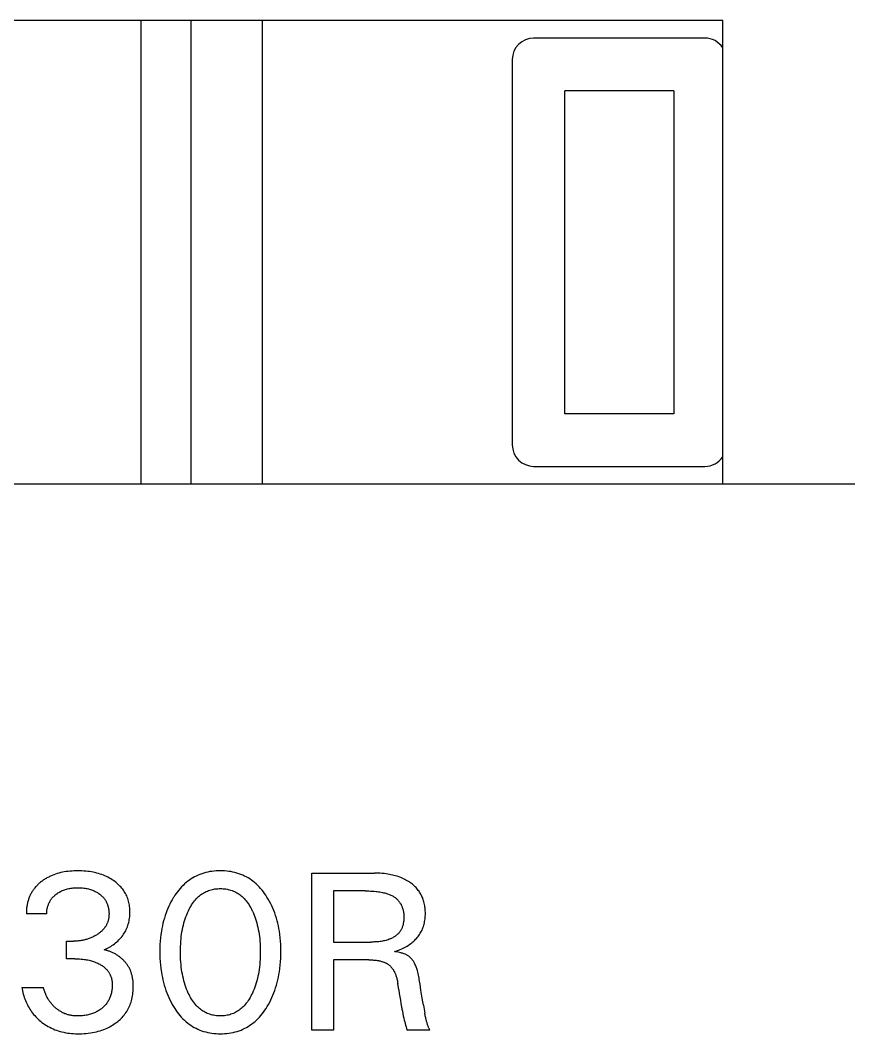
# Model space of a CAD drawing. Extents: x 0 to 420, y 0 to 297.
# Drawn here: x 170.95 to 182.57, y 219.8 to 234 of the extents above; entities that cross this region are included whole.
import ezdxf

# ---------------------------------------------------------------- set-up
doc = ezdxf.new("R2010")
doc.units = 0
doc.header["$LTSCALE"] = 23.1
doc.layers.add('10000_FRONT', color=7, linetype='CONTINUOUS')

msp = doc.modelspace()

# ---------------------------------------------------------------- linework, layer by layer
at = {"layer": '10000_FRONT', "color": 7, "linetype": 'CONTINUOUS'}
for p, q in [((166.55, 234), (180.8, 234)), ((172.65, 227.5), (172.65, 234)), ((173.35, 227.5), (173.35, 234)), ((174.35, 227.5), (174.35, 234)), ((180.8, 227.5), (180.8, 234)), ((180.55, 233.75), (178.15, 233.75)), ((177.85, 233.45), (177.85, 228.05)), ((178.587, 228.487), (178.587, 233.013)), ((180.113, 233.013), (178.587, 233.013)), ((180.113, 233.013), (180.113, 228.487)), ((180.113, 228.487), (178.587, 228.487)), ((178.15, 227.75), (180.55, 227.75)), ((193.3, 227.5), (159.8, 227.5)), ((171.27, 221.947), (171.259, 221.939)), ((171.281, 221.955), (171.27, 221.947)), ((171.293, 221.963), (171.281, 221.955)), ((171.304, 221.97), (171.293, 221.963)), ((171.316, 221.977), (171.304, 221.97)), ((171.328, 221.984), (171.316, 221.977)), ((171.34, 221.99), (171.328, 221.984)), ((171.352, 221.996), (171.34, 221.99)), ((171.364, 222.002), (171.352, 221.996)), ((171.376, 222.008), (171.364, 222.002)), ((171.389, 222.014), (171.376, 222.008)), ((171.401, 222.019), (171.389, 222.014)), ((171.424, 222.028), (171.401, 222.019)), ((171.448, 222.036), (171.424, 222.028)), ((171.472, 222.044), (171.448, 222.036)), ((171.496, 222.051), (171.472, 222.044)), ((171.52, 222.057), (171.496, 222.051)), ((171.545, 222.062), (171.52, 222.057)), ((171.569, 222.067), (171.545, 222.062)), ((171.597, 222.071), (171.569, 222.067)), ((171.625, 222.075), (171.597, 222.071)), ((171.652, 222.078), (171.625, 222.075)), ((171.68, 222.08), (171.652, 222.078)), ((171.708, 222.082), (171.68, 222.08)), ((171.736, 222.082), (171.708, 222.082)), ((171.764, 222.083), (171.736, 222.082)), ((171.791, 222.082), (171.764, 222.083)), ((171.818, 222.082), (171.791, 222.082)), ((171.845, 222.08), (171.818, 222.082)), ((171.872, 222.078), (171.845, 222.08)), ((171.899, 222.075), (171.872, 222.078)), ((171.926, 222.072), (171.899, 222.075)), ((171.952, 222.067), (171.926, 222.072)), ((171.977, 222.063), (171.952, 222.067)), ((172.001, 222.058), (171.977, 222.063)), ((172.025, 222.052), (172.001, 222.058)), ((172.048, 222.046), (172.025, 222.052)), ((172.072, 222.038), (172.048, 222.046)), ((172.095, 222.03), (172.072, 222.038)), ((172.118, 222.022), (172.095, 222.03)), ((172.14, 222.013), (172.118, 222.022)), ((172.161, 222.003), (172.14, 222.013)), ((172.182, 221.993), (172.161, 222.003)), ((172.202, 221.982), (172.182, 221.993)), ((172.222, 221.971), (172.202, 221.982)), ((172.242, 221.958), (172.222, 221.971)), ((172.262, 221.946), (172.242, 221.958)), ((172.277, 221.934), (172.262, 221.946)), ((173.325, 221.953), (173.302, 221.937)), ((173.348, 221.969), (173.325, 221.953)), ((173.371, 221.983), (173.348, 221.969)), ((173.396, 221.997), (173.371, 221.983)), ((173.421, 222.01), (173.396, 221.997)), ((173.446, 222.022), (173.421, 222.01)), ((173.472, 222.032), (173.446, 222.022)), ((173.498, 222.042), (173.472, 222.032)), ((173.526, 222.051), (173.498, 222.042)), ((173.554, 222.059), (173.526, 222.051)), ((173.583, 222.065), (173.554, 222.059)), ((173.612, 222.071), (173.583, 222.065)), ((173.641, 222.075), (173.612, 222.071)), ((173.67, 222.079), (173.641, 222.075)), ((173.699, 222.081), (173.67, 222.079)), ((173.729, 222.082), (173.699, 222.081)), ((173.758, 222.083), (173.729, 222.082)), ((173.788, 222.082), (173.758, 222.083)), ((173.817, 222.081), (173.788, 222.082)), ((173.847, 222.079), (173.817, 222.081)), ((173.876, 222.075), (173.847, 222.079)), ((173.905, 222.071), (173.876, 222.075)), ((173.934, 222.065), (173.905, 222.071)), ((173.963, 222.059), (173.934, 222.065)), ((173.991, 222.051), (173.963, 222.059)), ((174.019, 222.042), (173.991, 222.051)), ((174.046, 222.032), (174.019, 222.042)), ((174.071, 222.022), (174.046, 222.032)), ((174.097, 222.01), (174.071, 222.022)), ((174.122, 221.997), (174.097, 222.01)), ((174.146, 221.983), (174.122, 221.997)), ((174.17, 221.969), (174.146, 221.983)), ((174.193, 221.953), (174.17, 221.969)), ((174.215, 221.937), (174.193, 221.953)), ((175.042, 219.85), (175.042, 222.05)), ((175.042, 222.05), (175.918, 222.05)), ((175.945, 222.05), (175.918, 222.05)), ((175.972, 222.049), (175.945, 222.05)), ((175.999, 222.048), (175.972, 222.049)), ((176.027, 222.046), (175.999, 222.048)), ((176.054, 222.043), (176.027, 222.046)), ((176.081, 222.04), (176.054, 222.043)), ((176.108, 222.036), (176.081, 222.04)), ((176.129, 222.032), (176.108, 222.036)), ((176.149, 222.028), (176.129, 222.032)), ((176.17, 222.024), (176.149, 222.028)), ((176.191, 222.019), (176.17, 222.024)), ((176.211, 222.013), (176.191, 222.019)), ((176.232, 222.007), (176.211, 222.013)), ((176.252, 222.001), (176.232, 222.007)), ((176.272, 221.994), (176.252, 222.001)), ((176.29, 221.987), (176.272, 221.994)), ((176.308, 221.979), (176.29, 221.987)), ((176.326, 221.971), (176.308, 221.979)), ((176.343, 221.963), (176.326, 221.971)), ((176.36, 221.954), (176.343, 221.963)), ((176.377, 221.944), (176.36, 221.954)), ((176.394, 221.934), (176.377, 221.944)), ((171.13, 221.807), (171.123, 221.796)), ((171.137, 221.817), (171.13, 221.807)), ((171.144, 221.827), (171.137, 221.817)), ((171.152, 221.836), (171.144, 221.827)), ((171.159, 221.846), (171.152, 221.836)), ((171.167, 221.856), (171.159, 221.846)), ((171.176, 221.865), (171.167, 221.856)), ((171.184, 221.874), (171.176, 221.865)), ((171.193, 221.883), (171.184, 221.874)), ((171.202, 221.891), (171.193, 221.883)), ((171.211, 221.9), (171.202, 221.891)), ((171.22, 221.908), (171.211, 221.9)), ((171.23, 221.916), (171.22, 221.908)), ((171.239, 221.924), (171.23, 221.916)), ((171.249, 221.932), (171.239, 221.924)), ((171.259, 221.939), (171.249, 221.932)), ((171.532, 221.8), (171.546, 221.806)), ((171.546, 221.806), (171.559, 221.811)), ((171.559, 221.811), (171.574, 221.816)), ((171.574, 221.816), (171.588, 221.821)), ((171.588, 221.821), (171.602, 221.825)), ((171.602, 221.825), (171.617, 221.829)), ((171.617, 221.829), (171.632, 221.833)), ((171.632, 221.833), (171.646, 221.836)), ((171.646, 221.836), (171.663, 221.838)), ((171.663, 221.838), (171.679, 221.841)), ((171.679, 221.841), (171.695, 221.843)), ((171.695, 221.843), (171.712, 221.844)), ((171.712, 221.844), (171.728, 221.845)), ((171.728, 221.845), (171.745, 221.846)), ((171.745, 221.846), (171.761, 221.846)), ((171.761, 221.846), (171.778, 221.846)), ((171.778, 221.846), (171.795, 221.845)), ((171.795, 221.845), (171.811, 221.844)), ((171.811, 221.844), (171.828, 221.843)), ((171.828, 221.843), (171.845, 221.841)), ((171.845, 221.841), (171.862, 221.838)), ((171.862, 221.838), (171.878, 221.836)), ((171.878, 221.836), (171.893, 221.833)), ((171.893, 221.833), (171.908, 221.829)), ((171.908, 221.829), (171.923, 221.826)), ((171.923, 221.826), (171.937, 221.821)), ((171.937, 221.821), (171.952, 221.816)), ((171.952, 221.816), (171.966, 221.811)), ((171.966, 221.811), (171.98, 221.806)), ((171.98, 221.806), (171.991, 221.8)), ((172.293, 221.922), (172.277, 221.934)), ((172.308, 221.91), (172.293, 221.922)), ((172.323, 221.897), (172.308, 221.91)), ((172.337, 221.884), (172.323, 221.897)), ((172.351, 221.87), (172.337, 221.884)), ((172.364, 221.856), (172.351, 221.87)), ((172.377, 221.841), (172.364, 221.856)), ((172.389, 221.826), (172.377, 221.841)), ((172.4, 221.811), (172.389, 221.826)), ((172.41, 221.795), (172.4, 221.811)), ((173.175, 221.812), (173.156, 221.789)), ((173.194, 221.835), (173.175, 221.812)), ((173.215, 221.858), (173.194, 221.835)), ((173.236, 221.879), (173.215, 221.858)), ((173.257, 221.9), (173.236, 221.879)), ((173.28, 221.919), (173.257, 221.9)), ((173.302, 221.937), (173.28, 221.919)), ((173.576, 221.799), (173.593, 221.806)), ((173.593, 221.806), (173.611, 221.812)), ((173.611, 221.812), (173.628, 221.817)), ((173.628, 221.817), (173.647, 221.821)), ((173.647, 221.821), (173.665, 221.825)), ((173.665, 221.825), (173.683, 221.828)), ((173.683, 221.828), (173.702, 221.83)), ((173.702, 221.83), (173.721, 221.832)), ((173.721, 221.832), (173.74, 221.833)), ((173.74, 221.833), (173.758, 221.833)), ((173.758, 221.833), (173.777, 221.833)), ((173.777, 221.833), (173.796, 221.832)), ((173.796, 221.832), (173.815, 221.83)), ((173.815, 221.83), (173.833, 221.828)), ((173.833, 221.828), (173.852, 221.825)), ((173.852, 221.825), (173.87, 221.821)), ((173.87, 221.821), (173.888, 221.817)), ((173.888, 221.817), (173.906, 221.812)), ((173.906, 221.812), (173.924, 221.806)), ((173.924, 221.806), (173.941, 221.799)), ((174.237, 221.919), (174.215, 221.937)), ((174.26, 221.9), (174.237, 221.919)), ((174.282, 221.879), (174.26, 221.9)), ((174.303, 221.858), (174.282, 221.879)), ((174.323, 221.835), (174.303, 221.858)), ((174.342, 221.812), (174.323, 221.835)), ((174.361, 221.789), (174.342, 221.812)), ((176.41, 221.924), (176.394, 221.934)), ((176.424, 221.914), (176.41, 221.924)), ((176.438, 221.904), (176.424, 221.914)), ((176.451, 221.894), (176.438, 221.904)), ((176.464, 221.883), (176.451, 221.894)), ((176.477, 221.872), (176.464, 221.883)), ((176.489, 221.86), (176.477, 221.872)), ((176.501, 221.848), (176.489, 221.86)), ((176.512, 221.835), (176.501, 221.848)), ((176.523, 221.822), (176.512, 221.835)), ((176.533, 221.809), (176.523, 221.822)), ((176.543, 221.796), (176.533, 221.809)), ((171.064, 221.663), (171.06, 221.651)), ((171.067, 221.675), (171.064, 221.663)), ((171.071, 221.686), (171.067, 221.675)), ((171.075, 221.698), (171.071, 221.686)), ((171.079, 221.709), (171.075, 221.698)), ((171.084, 221.721), (171.079, 221.709)), ((171.089, 221.732), (171.084, 221.721)), ((171.094, 221.743), (171.089, 221.732)), ((171.099, 221.754), (171.094, 221.743)), ((171.105, 221.765), (171.099, 221.754)), ((171.111, 221.775), (171.105, 221.765)), ((171.117, 221.786), (171.111, 221.775)), ((171.123, 221.796), (171.117, 221.786)), ((171.366, 221.651), (171.372, 221.661)), ((171.372, 221.661), (171.378, 221.671)), ((171.378, 221.671), (171.384, 221.68)), ((171.384, 221.68), (171.391, 221.69)), ((171.391, 221.69), (171.398, 221.699)), ((171.398, 221.699), (171.406, 221.708)), ((171.406, 221.708), (171.414, 221.716)), ((171.414, 221.716), (171.423, 221.725)), ((171.423, 221.725), (171.431, 221.733)), ((171.431, 221.733), (171.44, 221.741)), ((171.44, 221.741), (171.449, 221.748)), ((171.449, 221.748), (171.459, 221.755)), ((171.459, 221.755), (171.47, 221.764)), ((171.47, 221.764), (171.482, 221.772)), ((171.482, 221.772), (171.494, 221.779)), ((171.494, 221.779), (171.507, 221.787)), ((171.507, 221.787), (171.519, 221.793)), ((171.519, 221.793), (171.532, 221.8)), ((171.991, 221.8), (172.003, 221.795)), ((172.003, 221.795), (172.014, 221.789)), ((172.014, 221.789), (172.025, 221.783)), ((172.025, 221.783), (172.036, 221.777)), ((172.036, 221.777), (172.046, 221.77)), ((172.046, 221.77), (172.056, 221.763)), ((172.056, 221.763), (172.067, 221.755)), ((172.067, 221.755), (172.076, 221.748)), ((172.076, 221.748), (172.085, 221.741)), ((172.085, 221.741), (172.093, 221.733)), ((172.093, 221.733), (172.102, 221.725)), ((172.102, 221.725), (172.11, 221.717)), ((172.11, 221.717), (172.118, 221.708)), ((172.118, 221.708), (172.125, 221.699)), ((172.125, 221.699), (172.133, 221.69)), ((172.133, 221.69), (172.139, 221.68)), ((172.139, 221.68), (172.146, 221.671)), ((172.146, 221.671), (172.152, 221.661)), ((172.152, 221.661), (172.157, 221.651)), ((172.42, 221.779), (172.41, 221.795)), ((172.429, 221.763), (172.42, 221.779)), ((172.438, 221.747), (172.429, 221.763)), ((172.445, 221.73), (172.438, 221.747)), ((172.453, 221.713), (172.445, 221.73)), ((172.459, 221.696), (172.453, 221.713)), ((172.465, 221.678), (172.459, 221.696)), ((172.471, 221.659), (172.465, 221.678)), ((173.082, 221.677), (173.066, 221.647)), ((173.099, 221.706), (173.082, 221.677)), ((173.105, 221.715), (173.099, 221.706)), ((173.121, 221.74), (173.105, 221.715)), ((173.138, 221.765), (173.121, 221.74)), ((173.156, 221.789), (173.138, 221.765)), ((173.382, 221.642), (173.396, 221.661)), ((173.396, 221.661), (173.411, 221.678)), ((173.411, 221.678), (173.426, 221.695)), ((173.426, 221.695), (173.439, 221.708)), ((173.439, 221.708), (173.453, 221.721)), ((173.453, 221.721), (173.467, 221.733)), ((173.467, 221.733), (173.481, 221.744)), ((173.481, 221.744), (173.496, 221.755)), ((173.496, 221.755), (173.511, 221.765)), ((173.511, 221.765), (173.527, 221.774)), ((173.527, 221.774), (173.543, 221.783)), ((173.543, 221.783), (173.559, 221.791)), ((173.559, 221.791), (173.576, 221.799)), ((173.941, 221.799), (173.958, 221.791)), ((173.958, 221.791), (173.974, 221.783)), ((173.974, 221.783), (173.99, 221.774)), ((173.99, 221.774), (174.006, 221.765)), ((174.006, 221.765), (174.021, 221.755)), ((174.021, 221.755), (174.036, 221.744)), ((174.036, 221.744), (174.05, 221.733)), ((174.05, 221.733), (174.064, 221.721)), ((174.064, 221.721), (174.077, 221.708)), ((174.077, 221.708), (174.09, 221.695)), ((174.09, 221.695), (174.106, 221.678)), ((174.106, 221.678), (174.121, 221.661)), ((174.121, 221.661), (174.135, 221.642)), ((174.378, 221.765), (174.361, 221.789)), ((174.395, 221.74), (174.378, 221.765)), ((174.412, 221.715), (174.395, 221.74)), ((174.43, 221.684), (174.412, 221.715)), ((174.447, 221.653), (174.43, 221.684)), ((175.342, 221.801), (175.342, 221.085)), ((175.787, 221.801), (175.342, 221.801)), ((175.787, 221.801), (175.812, 221.8)), ((175.812, 221.8), (175.838, 221.8)), ((175.838, 221.8), (175.863, 221.799)), ((175.863, 221.799), (175.889, 221.798)), ((175.889, 221.798), (175.915, 221.796)), ((175.915, 221.796), (175.94, 221.793)), ((175.94, 221.793), (175.958, 221.791)), ((175.958, 221.791), (175.976, 221.789)), ((175.976, 221.789), (175.994, 221.787)), ((175.994, 221.787), (176.012, 221.784)), ((176.012, 221.784), (176.029, 221.78)), ((176.029, 221.78), (176.047, 221.776)), ((176.047, 221.776), (176.065, 221.772)), ((176.065, 221.772), (176.077, 221.769)), ((176.077, 221.769), (176.089, 221.765)), ((176.089, 221.765), (176.102, 221.761)), ((176.102, 221.761), (176.114, 221.757)), ((176.114, 221.757), (176.126, 221.753)), ((176.126, 221.753), (176.138, 221.748)), ((176.138, 221.748), (176.149, 221.742)), ((176.149, 221.742), (176.161, 221.737)), ((176.161, 221.737), (176.171, 221.731)), ((176.171, 221.731), (176.18, 221.726)), ((176.18, 221.726), (176.189, 221.72)), ((176.189, 221.72), (176.199, 221.714)), ((176.199, 221.714), (176.208, 221.707)), ((176.208, 221.707), (176.216, 221.701)), ((176.216, 221.701), (176.225, 221.694)), ((176.225, 221.694), (176.233, 221.686)), ((176.233, 221.686), (176.241, 221.679)), ((176.241, 221.679), (176.248, 221.671)), ((176.248, 221.671), (176.255, 221.662)), ((176.255, 221.662), (176.262, 221.654)), ((176.552, 221.782), (176.543, 221.796)), ((176.561, 221.768), (176.552, 221.782)), ((176.569, 221.754), (176.561, 221.768)), ((176.577, 221.739), (176.569, 221.754)), ((176.584, 221.725), (176.577, 221.739)), ((176.59, 221.71), (176.584, 221.725)), ((176.597, 221.694), (176.59, 221.71)), ((176.602, 221.679), (176.597, 221.694)), ((176.607, 221.663), (176.602, 221.679)), ((176.612, 221.646), (176.607, 221.663)), ((171.04, 221.527), (171.039, 221.515)), ((171.041, 221.54), (171.04, 221.527)), ((171.042, 221.552), (171.041, 221.54)), ((171.043, 221.565), (171.042, 221.552)), ((171.045, 221.577), (171.043, 221.565)), ((171.047, 221.589), (171.045, 221.577)), ((171.049, 221.602), (171.047, 221.589)), ((171.051, 221.614), (171.049, 221.602)), ((171.054, 221.626), (171.051, 221.614)), ((171.057, 221.639), (171.054, 221.626)), ((171.06, 221.651), (171.057, 221.639)), ((171.326, 221.515), (171.327, 221.527)), ((171.327, 221.527), (171.328, 221.539)), ((171.328, 221.539), (171.331, 221.551)), ((171.331, 221.551), (171.333, 221.564)), ((171.333, 221.564), (171.336, 221.576)), ((171.336, 221.576), (171.339, 221.588)), ((171.339, 221.588), (171.343, 221.599)), ((171.343, 221.599), (171.347, 221.609)), ((171.347, 221.609), (171.351, 221.62)), ((171.351, 221.62), (171.356, 221.631)), ((171.356, 221.631), (171.361, 221.641)), ((171.361, 221.641), (171.366, 221.651)), ((172.157, 221.651), (172.163, 221.641)), ((172.163, 221.641), (172.167, 221.63)), ((172.167, 221.63), (172.172, 221.62)), ((172.172, 221.62), (172.176, 221.609)), ((172.176, 221.609), (172.18, 221.598)), ((172.18, 221.598), (172.183, 221.587)), ((172.183, 221.587), (172.186, 221.575)), ((172.186, 221.575), (172.189, 221.562)), ((172.189, 221.562), (172.192, 221.55)), ((172.192, 221.55), (172.194, 221.538)), ((172.194, 221.538), (172.195, 221.525)), ((172.195, 221.525), (172.196, 221.513)), ((172.476, 221.64), (172.471, 221.659)), ((172.48, 221.621), (172.476, 221.64)), ((172.483, 221.601), (172.48, 221.621)), ((172.486, 221.582), (172.483, 221.601)), ((172.488, 221.562), (172.486, 221.582)), ((172.49, 221.542), (172.488, 221.562)), ((172.49, 221.523), (172.49, 221.542)), ((172.491, 221.503), (172.49, 221.523)), ((173.009, 221.523), (172.997, 221.492)), ((173.022, 221.555), (173.009, 221.523)), ((173.035, 221.586), (173.022, 221.555)), ((173.05, 221.617), (173.035, 221.586)), ((173.066, 221.647), (173.05, 221.617)), ((173.298, 221.496), (173.311, 221.523)), ((173.311, 221.523), (173.321, 221.544)), ((173.321, 221.544), (173.332, 221.564)), ((173.332, 221.564), (173.343, 221.584)), ((173.343, 221.584), (173.355, 221.604)), ((173.355, 221.604), (173.368, 221.624)), ((173.368, 221.624), (173.382, 221.642)), ((174.135, 221.642), (174.148, 221.624)), ((174.148, 221.624), (174.161, 221.604)), ((174.161, 221.604), (174.173, 221.584)), ((174.173, 221.584), (174.185, 221.564)), ((174.185, 221.564), (174.196, 221.544)), ((174.196, 221.544), (174.206, 221.523)), ((174.206, 221.523), (174.209, 221.516)), ((174.464, 221.622), (174.447, 221.653)), ((174.479, 221.59), (174.464, 221.622)), ((174.494, 221.558), (174.479, 221.59)), ((174.507, 221.525), (174.494, 221.558)), ((174.52, 221.492), (174.507, 221.525)), ((176.262, 221.654), (176.269, 221.645)), ((176.269, 221.645), (176.275, 221.636)), ((176.275, 221.636), (176.281, 221.627)), ((176.281, 221.627), (176.286, 221.618)), ((176.286, 221.618), (176.291, 221.608)), ((176.291, 221.608), (176.296, 221.599)), ((176.296, 221.599), (176.301, 221.589)), ((176.301, 221.589), (176.305, 221.579)), ((176.305, 221.579), (176.309, 221.569)), ((176.309, 221.569), (176.312, 221.559)), ((176.312, 221.559), (176.316, 221.547)), ((176.316, 221.547), (176.319, 221.535)), ((176.319, 221.535), (176.322, 221.523)), ((176.322, 221.523), (176.324, 221.511)), ((176.617, 221.628), (176.612, 221.646)), ((176.62, 221.611), (176.617, 221.628)), ((176.624, 221.593), (176.62, 221.611)), ((176.626, 221.575), (176.624, 221.593)), ((176.628, 221.558), (176.626, 221.575)), ((176.63, 221.54), (176.628, 221.558)), ((176.631, 221.522), (176.63, 221.54)), ((176.632, 221.504), (176.631, 221.522)), ((171.039, 221.515), (171.039, 221.503)), ((171.039, 221.503), (171.039, 221.49)), ((171.039, 221.49), (171.039, 221.478)), ((171.324, 221.478), (171.039, 221.478)), ((171.324, 221.49), (171.325, 221.502)), ((171.324, 221.478), (171.324, 221.49)), ((171.325, 221.502), (171.326, 221.515)), ((172.185, 221.382), (172.182, 221.373)), ((172.187, 221.391), (172.185, 221.382)), ((172.189, 221.4), (172.187, 221.391)), ((172.191, 221.409), (172.189, 221.4)), ((172.193, 221.418), (172.191, 221.409)), ((172.194, 221.428), (172.193, 221.418)), ((172.195, 221.437), (172.194, 221.428)), ((172.196, 221.446), (172.195, 221.437)), ((172.196, 221.513), (172.197, 221.5)), ((172.197, 221.456), (172.196, 221.446)), ((172.197, 221.5), (172.198, 221.487)), ((172.198, 221.475), (172.197, 221.465)), ((172.197, 221.465), (172.197, 221.456)), ((172.198, 221.487), (172.198, 221.475)), ((172.474, 221.357), (172.478, 221.377)), ((172.478, 221.377), (172.482, 221.398)), ((172.482, 221.398), (172.485, 221.419)), ((172.485, 221.419), (172.488, 221.44)), ((172.488, 221.44), (172.489, 221.461)), ((172.489, 221.461), (172.49, 221.482)), ((172.49, 221.482), (172.491, 221.503)), ((172.963, 221.384), (172.954, 221.348)), ((172.973, 221.421), (172.963, 221.384)), ((172.985, 221.456), (172.973, 221.421)), ((172.997, 221.492), (172.985, 221.456)), ((173.248, 221.355), (173.257, 221.383)), ((173.257, 221.383), (173.266, 221.412)), ((173.266, 221.412), (173.276, 221.44)), ((173.276, 221.44), (173.287, 221.468)), ((173.287, 221.468), (173.298, 221.496)), ((174.209, 221.516), (174.221, 221.49)), ((174.221, 221.49), (174.232, 221.463)), ((174.232, 221.463), (174.242, 221.437)), ((174.242, 221.437), (174.251, 221.41)), ((174.251, 221.41), (174.26, 221.382)), ((174.26, 221.382), (174.268, 221.355)), ((174.532, 221.456), (174.52, 221.492)), ((174.543, 221.421), (174.532, 221.456)), ((174.554, 221.384), (174.543, 221.421)), ((174.563, 221.348), (174.554, 221.384)), ((176.324, 221.511), (176.326, 221.499)), ((176.326, 221.499), (176.328, 221.487)), ((176.328, 221.38), (176.327, 221.369)), ((176.328, 221.487), (176.329, 221.474)), ((176.329, 221.391), (176.328, 221.38)), ((176.329, 221.474), (176.33, 221.462)), ((176.33, 221.403), (176.329, 221.391)), ((176.33, 221.462), (176.331, 221.45)), ((176.331, 221.414), (176.33, 221.403)), ((176.331, 221.45), (176.331, 221.437)), ((176.331, 221.437), (176.331, 221.425)), ((176.331, 221.425), (176.331, 221.414)), ((176.622, 221.373), (176.625, 221.392)), ((176.625, 221.392), (176.628, 221.411)), ((176.628, 221.411), (176.629, 221.429)), ((176.629, 221.429), (176.631, 221.448)), ((176.631, 221.448), (176.632, 221.467)), ((176.632, 221.486), (176.632, 221.504)), ((176.632, 221.467), (176.632, 221.486)), ((172.095, 221.239), (172.088, 221.232)), ((172.103, 221.246), (172.095, 221.239)), ((172.11, 221.254), (172.103, 221.246)), ((172.117, 221.261), (172.11, 221.254)), ((172.123, 221.269), (172.117, 221.261)), ((172.129, 221.276), (172.123, 221.269)), ((172.135, 221.283), (172.129, 221.276)), ((172.14, 221.291), (172.135, 221.283)), ((172.146, 221.298), (172.14, 221.291)), ((172.151, 221.306), (172.146, 221.298)), ((172.156, 221.314), (172.151, 221.306)), ((172.16, 221.322), (172.156, 221.314)), ((172.164, 221.33), (172.16, 221.322)), ((172.168, 221.338), (172.164, 221.33)), ((172.172, 221.347), (172.168, 221.338)), ((172.176, 221.355), (172.172, 221.347)), ((172.179, 221.364), (172.176, 221.355)), ((172.182, 221.373), (172.179, 221.364)), ((172.422, 221.227), (172.432, 221.244)), ((172.432, 221.244), (172.44, 221.262)), ((172.44, 221.262), (172.448, 221.28)), ((172.448, 221.28), (172.456, 221.299)), ((172.456, 221.299), (172.462, 221.317)), ((172.462, 221.317), (172.468, 221.336)), ((172.468, 221.336), (172.474, 221.357)), ((172.932, 221.238), (172.925, 221.191)), ((172.938, 221.275), (172.932, 221.238)), ((172.946, 221.312), (172.938, 221.275)), ((172.954, 221.348), (172.946, 221.312)), ((173.22, 221.228), (173.226, 221.26)), ((173.226, 221.26), (173.233, 221.292)), ((173.233, 221.292), (173.24, 221.323)), ((173.24, 221.323), (173.248, 221.355)), ((174.268, 221.355), (174.276, 221.323)), ((174.276, 221.323), (174.284, 221.292)), ((174.284, 221.292), (174.29, 221.26)), ((174.29, 221.26), (174.296, 221.228)), ((174.571, 221.312), (174.563, 221.348)), ((174.578, 221.275), (174.571, 221.312)), ((174.585, 221.238), (174.578, 221.275)), ((174.592, 221.191), (174.585, 221.238)), ((176.279, 221.236), (176.273, 221.227)), ((176.285, 221.245), (176.279, 221.236)), ((176.291, 221.254), (176.285, 221.245)), ((176.296, 221.264), (176.291, 221.254)), ((176.301, 221.274), (176.296, 221.264)), ((176.305, 221.284), (176.301, 221.274)), ((176.309, 221.294), (176.305, 221.284)), ((176.312, 221.304), (176.309, 221.294)), ((176.316, 221.315), (176.312, 221.304)), ((176.319, 221.325), (176.316, 221.315)), ((176.321, 221.336), (176.319, 221.325)), ((176.323, 221.347), (176.321, 221.336)), ((176.325, 221.358), (176.323, 221.347)), ((176.327, 221.369), (176.325, 221.358)), ((176.569, 221.222), (176.577, 221.238)), ((176.577, 221.238), (176.585, 221.253)), ((176.585, 221.253), (176.592, 221.269)), ((176.592, 221.269), (176.598, 221.286)), ((176.598, 221.286), (176.604, 221.302)), ((176.604, 221.302), (176.609, 221.319)), ((176.609, 221.319), (176.614, 221.337)), ((176.614, 221.337), (176.618, 221.355)), ((176.618, 221.355), (176.622, 221.373)), ((171.6, 220.851), (171.6, 221.097)), ((171.6, 221.097), (171.699, 221.097)), ((171.712, 221.097), (171.699, 221.097)), ((171.726, 221.098), (171.712, 221.097)), ((171.739, 221.098), (171.726, 221.098)), ((171.753, 221.099), (171.739, 221.098)), ((171.766, 221.1), (171.753, 221.099)), ((171.779, 221.102), (171.766, 221.1)), ((171.793, 221.103), (171.779, 221.102)), ((171.806, 221.105), (171.793, 221.103)), ((171.819, 221.108), (171.806, 221.105)), ((171.832, 221.11), (171.819, 221.108)), ((171.844, 221.113), (171.832, 221.11)), ((171.857, 221.115), (171.844, 221.113)), ((171.869, 221.119), (171.857, 221.115)), ((171.882, 221.122), (171.869, 221.119)), ((171.894, 221.126), (171.882, 221.122)), ((171.906, 221.13), (171.894, 221.126)), ((171.918, 221.134), (171.906, 221.13)), ((171.93, 221.138), (171.918, 221.134)), ((171.942, 221.143), (171.93, 221.138)), ((171.953, 221.148), (171.942, 221.143)), ((171.965, 221.153), (171.953, 221.148)), ((171.976, 221.158), (171.965, 221.153)), ((171.987, 221.164), (171.976, 221.158)), ((171.998, 221.17), (171.987, 221.164)), ((172.009, 221.176), (171.998, 221.17)), ((172.02, 221.183), (172.009, 221.176)), ((172.031, 221.189), (172.02, 221.183)), ((172.039, 221.195), (172.031, 221.189)), ((172.048, 221.201), (172.039, 221.195)), ((172.056, 221.207), (172.048, 221.201)), ((172.064, 221.213), (172.056, 221.207)), ((172.072, 221.219), (172.064, 221.213)), ((172.08, 221.226), (172.072, 221.219)), ((172.088, 221.232), (172.08, 221.226)), ((172.305, 221.086), (172.321, 221.099)), ((172.321, 221.099), (172.336, 221.114)), ((172.336, 221.114), (172.35, 221.129)), ((172.35, 221.129), (172.364, 221.144)), ((172.364, 221.144), (172.377, 221.16)), ((172.377, 221.16), (172.389, 221.176)), ((172.389, 221.176), (172.401, 221.193)), ((172.401, 221.193), (172.412, 221.21)), ((172.412, 221.21), (172.422, 221.227)), ((172.915, 221.096), (172.912, 221.049)), ((172.919, 221.144), (172.915, 221.096)), ((172.925, 221.191), (172.919, 221.144)), ((173.202, 221.058), (173.204, 221.093)), ((173.204, 221.093), (173.207, 221.129)), ((173.207, 221.129), (173.211, 221.164)), ((173.211, 221.164), (173.215, 221.196)), ((173.215, 221.196), (173.22, 221.228)), ((174.296, 221.228), (174.301, 221.196)), ((174.301, 221.196), (174.306, 221.164)), ((174.306, 221.164), (174.31, 221.129)), ((174.31, 221.129), (174.313, 221.093)), ((174.313, 221.093), (174.315, 221.058)), ((174.597, 221.144), (174.592, 221.191)), ((174.601, 221.096), (174.597, 221.144)), ((174.604, 221.049), (174.601, 221.096)), ((176.013, 221.094), (175.997, 221.092)), ((176.029, 221.097), (176.013, 221.094)), ((176.045, 221.1), (176.029, 221.097)), ((176.061, 221.103), (176.045, 221.1)), ((176.077, 221.107), (176.061, 221.103)), ((176.093, 221.112), (176.077, 221.107)), ((176.109, 221.117), (176.093, 221.112)), ((176.124, 221.123), (176.109, 221.117)), ((176.135, 221.127), (176.124, 221.123)), ((176.145, 221.131), (176.135, 221.127)), ((176.155, 221.136), (176.145, 221.131)), ((176.164, 221.14), (176.155, 221.136)), ((176.174, 221.145), (176.164, 221.14)), ((176.184, 221.151), (176.174, 221.145)), ((176.193, 221.156), (176.184, 221.151)), ((176.202, 221.162), (176.193, 221.156)), ((176.211, 221.168), (176.202, 221.162)), ((176.22, 221.175), (176.211, 221.168)), ((176.228, 221.182), (176.22, 221.175)), ((176.237, 221.189), (176.228, 221.182)), ((176.245, 221.196), (176.237, 221.189)), ((176.252, 221.203), (176.245, 221.196)), ((176.26, 221.211), (176.252, 221.203)), ((176.267, 221.219), (176.26, 221.211)), ((176.273, 221.227), (176.267, 221.219)), ((176.456, 221.086), (176.469, 221.097)), ((176.469, 221.097), (176.482, 221.11)), ((176.482, 221.11), (176.495, 221.123)), ((176.495, 221.123), (176.507, 221.136)), ((176.507, 221.136), (176.519, 221.149)), ((176.519, 221.149), (176.53, 221.163)), ((176.53, 221.163), (176.541, 221.178)), ((176.541, 221.178), (176.551, 221.192)), ((176.551, 221.192), (176.56, 221.207)), ((176.56, 221.207), (176.569, 221.222)), ((172.129, 220.976), (172.148, 220.984)), ((172.14, 220.974), (172.129, 220.976)), ((172.15, 220.971), (172.14, 220.974)), ((172.148, 220.984), (172.167, 220.993)), ((172.16, 220.968), (172.15, 220.971)), ((172.171, 220.965), (172.16, 220.968)), ((172.167, 220.993), (172.186, 221.003)), ((172.181, 220.962), (172.171, 220.965)), ((172.192, 220.959), (172.181, 220.962)), ((172.186, 221.003), (172.204, 221.013)), ((172.202, 220.955), (172.192, 220.959)), ((172.212, 220.952), (172.202, 220.955)), ((172.204, 221.013), (172.222, 221.024)), ((172.223, 220.947), (172.212, 220.952)), ((172.222, 221.024), (172.239, 221.035)), ((172.239, 221.035), (172.256, 221.047)), ((172.256, 221.047), (172.273, 221.059)), ((172.273, 221.059), (172.29, 221.072)), ((172.29, 221.072), (172.305, 221.086)), ((172.911, 221.001), (172.91, 220.954)), ((172.91, 220.954), (172.911, 220.906)), ((172.912, 221.049), (172.911, 221.001)), ((173.199, 220.986), (173.2, 221.022)), ((173.199, 220.951), (173.199, 220.986)), ((173.199, 220.915), (173.199, 220.951)), ((173.2, 221.022), (173.202, 221.058)), ((174.315, 221.058), (174.317, 221.022)), ((174.317, 221.022), (174.318, 220.986)), ((174.318, 220.986), (174.318, 220.951)), ((174.318, 220.951), (174.318, 220.915)), ((174.606, 221.001), (174.604, 221.049)), ((174.607, 220.954), (174.606, 221.001)), ((174.606, 220.906), (174.607, 220.954)), ((175.342, 221.085), (175.866, 221.085)), ((175.883, 221.085), (175.866, 221.085)), ((175.899, 221.085), (175.883, 221.085)), ((175.915, 221.086), (175.899, 221.085)), ((175.932, 221.086), (175.915, 221.086)), ((175.948, 221.087), (175.932, 221.086)), ((175.964, 221.088), (175.948, 221.087)), ((175.981, 221.09), (175.964, 221.088)), ((175.997, 221.092), (175.981, 221.09)), ((176.197, 220.951), (176.218, 220.957)), ((176.215, 220.948), (176.197, 220.951)), ((176.218, 220.957), (176.24, 220.965)), ((176.24, 220.965), (176.261, 220.972)), ((176.261, 220.972), (176.281, 220.981)), ((176.281, 220.981), (176.301, 220.989)), ((176.301, 220.989), (176.32, 220.998)), ((176.32, 220.998), (176.34, 221.008)), ((176.34, 221.008), (176.358, 221.018)), ((176.358, 221.018), (176.376, 221.028)), ((176.376, 221.028), (176.394, 221.039)), ((176.394, 221.039), (176.411, 221.051)), ((176.411, 221.051), (176.428, 221.063)), ((176.428, 221.063), (176.442, 221.074)), ((176.442, 221.074), (176.456, 221.086)), ((171.72, 220.851), (171.6, 220.851)), ((171.72, 220.851), (171.742, 220.851)), ((171.742, 220.851), (171.764, 220.85)), ((171.764, 220.85), (171.786, 220.849)), ((171.786, 220.849), (171.807, 220.847)), ((171.807, 220.847), (171.829, 220.845)), ((171.829, 220.845), (171.851, 220.842)), ((171.851, 220.842), (171.867, 220.84)), ((171.867, 220.84), (171.884, 220.837)), ((171.884, 220.837), (171.901, 220.834)), ((171.901, 220.834), (171.917, 220.83)), ((171.917, 220.83), (171.934, 220.826)), ((171.934, 220.826), (171.95, 220.821)), ((171.95, 220.821), (171.966, 220.816)), ((171.966, 220.816), (171.981, 220.811)), ((171.981, 220.811), (171.996, 220.806)), ((172.233, 220.943), (172.223, 220.947)), ((172.243, 220.939), (172.233, 220.943)), ((172.253, 220.934), (172.243, 220.939)), ((172.263, 220.929), (172.253, 220.934)), ((172.273, 220.924), (172.263, 220.929)), ((172.282, 220.919), (172.273, 220.924)), ((172.292, 220.913), (172.282, 220.919)), ((172.301, 220.907), (172.292, 220.913)), ((172.311, 220.901), (172.301, 220.907)), ((172.32, 220.895), (172.311, 220.901)), ((172.329, 220.889), (172.32, 220.895)), ((172.338, 220.883), (172.329, 220.889)), ((172.347, 220.876), (172.338, 220.883)), ((172.356, 220.869), (172.347, 220.876)), ((172.364, 220.862), (172.356, 220.869)), ((172.372, 220.855), (172.364, 220.862)), ((172.38, 220.848), (172.372, 220.855)), ((172.388, 220.841), (172.38, 220.848)), ((172.396, 220.834), (172.388, 220.841)), ((172.403, 220.827), (172.396, 220.834)), ((172.41, 220.819), (172.403, 220.827)), ((172.417, 220.811), (172.41, 220.819)), ((172.424, 220.803), (172.417, 220.811)), ((172.911, 220.906), (172.912, 220.857)), ((172.912, 220.857), (172.915, 220.809)), ((172.915, 220.809), (172.919, 220.761)), ((173.2, 220.879), (173.199, 220.915)), ((173.201, 220.842), (173.2, 220.879)), ((173.204, 220.806), (173.201, 220.842)), ((174.315, 220.842), (174.313, 220.806)), ((174.317, 220.879), (174.315, 220.842)), ((174.318, 220.915), (174.317, 220.879)), ((174.597, 220.761), (174.601, 220.809)), ((174.601, 220.809), (174.604, 220.857)), ((174.604, 220.857), (174.606, 220.906)), ((175.342, 220.835), (175.342, 219.85)), ((175.838, 220.835), (175.342, 220.835)), ((175.838, 220.835), (175.851, 220.835)), ((175.851, 220.835), (175.864, 220.835)), ((175.864, 220.835), (175.877, 220.835)), ((175.877, 220.835), (175.89, 220.834)), ((175.89, 220.834), (175.903, 220.833)), ((175.903, 220.833), (175.916, 220.832)), ((175.916, 220.832), (175.929, 220.831)), ((175.929, 220.831), (175.941, 220.829)), ((175.941, 220.829), (175.954, 220.828)), ((175.954, 220.828), (175.965, 220.826)), ((175.965, 220.826), (175.975, 220.824)), ((175.975, 220.824), (175.986, 220.822)), ((175.986, 220.822), (175.997, 220.82)), ((175.997, 220.82), (176.007, 220.817)), ((176.007, 220.817), (176.017, 220.814)), ((176.017, 220.814), (176.028, 220.811)), ((176.028, 220.811), (176.038, 220.808)), ((176.233, 220.946), (176.215, 220.948)), ((176.251, 220.942), (176.233, 220.946)), ((176.268, 220.939), (176.251, 220.942)), ((176.286, 220.935), (176.268, 220.939)), ((176.298, 220.931), (176.286, 220.935)), ((176.311, 220.928), (176.298, 220.931)), ((176.323, 220.924), (176.311, 220.928)), ((176.335, 220.919), (176.323, 220.924)), ((176.347, 220.914), (176.335, 220.919)), ((176.358, 220.909), (176.347, 220.914)), ((176.367, 220.905), (176.358, 220.909)), ((176.375, 220.901), (176.367, 220.905)), ((176.383, 220.896), (176.375, 220.901)), ((176.391, 220.891), (176.383, 220.896)), ((176.399, 220.886), (176.391, 220.891)), ((176.406, 220.88), (176.399, 220.886)), ((176.414, 220.874), (176.406, 220.88)), ((176.421, 220.868), (176.414, 220.874)), ((176.428, 220.861), (176.421, 220.868)), ((176.434, 220.854), (176.428, 220.861)), ((176.441, 220.847), (176.434, 220.854)), ((176.447, 220.839), (176.441, 220.847)), ((176.453, 220.832), (176.447, 220.839)), ((176.458, 220.824), (176.453, 220.832)), ((176.464, 220.815), (176.458, 220.824)), ((176.469, 220.807), (176.464, 220.815)), ((171.996, 220.806), (172.011, 220.8)), ((172.011, 220.8), (172.026, 220.794)), ((172.026, 220.794), (172.04, 220.788)), ((172.04, 220.788), (172.054, 220.781)), ((172.054, 220.781), (172.068, 220.773)), ((172.068, 220.773), (172.079, 220.767)), ((172.079, 220.767), (172.089, 220.761)), ((172.089, 220.761), (172.1, 220.754)), ((172.1, 220.754), (172.11, 220.747)), ((172.11, 220.747), (172.12, 220.74)), ((172.12, 220.74), (172.129, 220.732)), ((172.129, 220.732), (172.139, 220.724)), ((172.139, 220.724), (172.148, 220.716)), ((172.148, 220.716), (172.157, 220.707)), ((172.157, 220.707), (172.165, 220.698)), ((172.165, 220.698), (172.173, 220.69)), ((172.173, 220.69), (172.18, 220.681)), ((172.18, 220.681), (172.186, 220.672)), ((172.186, 220.672), (172.193, 220.663)), ((172.431, 220.795), (172.424, 220.803)), ((172.438, 220.787), (172.431, 220.795)), ((172.444, 220.779), (172.438, 220.787)), ((172.45, 220.77), (172.444, 220.779)), ((172.456, 220.762), (172.45, 220.77)), ((172.462, 220.753), (172.456, 220.762)), ((172.468, 220.744), (172.462, 220.753)), ((172.473, 220.735), (172.468, 220.744)), ((172.478, 220.726), (172.473, 220.735)), ((172.483, 220.717), (172.478, 220.726)), ((172.488, 220.708), (172.483, 220.717)), ((172.492, 220.699), (172.488, 220.708)), ((172.497, 220.688), (172.492, 220.699)), ((172.501, 220.678), (172.497, 220.688)), ((172.505, 220.668), (172.501, 220.678)), ((172.508, 220.658), (172.505, 220.668)), ((172.919, 220.761), (172.925, 220.713)), ((172.925, 220.713), (172.931, 220.665)), ((173.207, 220.77), (173.204, 220.806)), ((173.211, 220.734), (173.207, 220.77)), ((173.215, 220.702), (173.211, 220.734)), ((173.22, 220.669), (173.215, 220.702)), ((173.226, 220.637), (173.22, 220.669)), ((174.297, 220.669), (174.291, 220.637)), ((174.301, 220.702), (174.297, 220.669)), ((174.306, 220.734), (174.301, 220.702)), ((174.31, 220.77), (174.306, 220.734)), ((174.313, 220.806), (174.31, 220.77)), ((174.585, 220.666), (174.592, 220.713)), ((174.592, 220.713), (174.597, 220.761)), ((176.038, 220.808), (176.048, 220.804)), ((176.048, 220.804), (176.056, 220.801)), ((176.056, 220.801), (176.064, 220.798)), ((176.064, 220.798), (176.071, 220.795)), ((176.071, 220.795), (176.079, 220.791)), ((176.079, 220.791), (176.086, 220.787)), ((176.086, 220.787), (176.093, 220.783)), ((176.093, 220.783), (176.1, 220.779)), ((176.1, 220.779), (176.107, 220.775)), ((176.107, 220.775), (176.114, 220.77)), ((176.114, 220.77), (176.12, 220.765)), ((176.12, 220.765), (176.126, 220.76)), ((176.126, 220.76), (176.132, 220.755)), ((176.132, 220.755), (176.138, 220.75)), ((176.138, 220.75), (176.143, 220.745)), ((176.143, 220.745), (176.149, 220.739)), ((176.149, 220.739), (176.154, 220.734)), ((176.154, 220.734), (176.159, 220.728)), ((176.159, 220.728), (176.164, 220.722)), ((176.164, 220.722), (176.168, 220.716)), ((176.168, 220.716), (176.173, 220.709)), ((176.173, 220.709), (176.177, 220.703)), ((176.177, 220.703), (176.183, 220.695)), ((176.183, 220.695), (176.187, 220.687)), ((176.187, 220.687), (176.192, 220.678)), ((176.192, 220.678), (176.197, 220.67)), ((176.197, 220.67), (176.201, 220.661)), ((176.474, 220.799), (176.469, 220.807)), ((176.48, 220.787), (176.474, 220.799)), ((176.486, 220.775), (176.48, 220.787)), ((176.492, 220.762), (176.486, 220.775)), ((176.498, 220.75), (176.492, 220.762)), ((176.503, 220.737), (176.498, 220.75)), ((176.507, 220.725), (176.503, 220.737)), ((176.512, 220.712), (176.507, 220.725)), ((176.516, 220.699), (176.512, 220.712)), ((176.52, 220.686), (176.516, 220.699)), ((176.525, 220.665), (176.52, 220.686)), ((172.193, 220.663), (172.199, 220.653)), ((172.199, 220.653), (172.205, 220.643)), ((172.205, 220.643), (172.21, 220.633)), ((172.21, 220.633), (172.215, 220.623)), ((172.215, 220.623), (172.219, 220.613)), ((172.219, 220.613), (172.223, 220.603)), ((172.223, 220.603), (172.227, 220.591)), ((172.227, 220.591), (172.231, 220.58)), ((172.231, 220.58), (172.233, 220.569)), ((172.233, 220.569), (172.236, 220.557)), ((172.236, 220.557), (172.238, 220.545)), ((172.238, 220.545), (172.24, 220.534)), ((172.24, 220.534), (172.241, 220.522)), ((172.512, 220.647), (172.508, 220.658)), ((172.515, 220.637), (172.512, 220.647)), ((172.518, 220.626), (172.515, 220.637)), ((172.521, 220.615), (172.518, 220.626)), ((172.523, 220.604), (172.521, 220.615)), ((172.525, 220.594), (172.523, 220.604)), ((172.527, 220.583), (172.525, 220.594)), ((172.529, 220.572), (172.527, 220.583)), ((172.531, 220.561), (172.529, 220.572)), ((172.534, 220.537), (172.531, 220.561)), ((172.536, 220.513), (172.534, 220.537)), ((172.931, 220.665), (172.938, 220.627)), ((172.938, 220.627), (172.945, 220.59)), ((172.945, 220.59), (172.953, 220.553)), ((172.953, 220.553), (172.962, 220.516)), ((173.232, 220.605), (173.226, 220.637)), ((173.24, 220.572), (173.232, 220.605)), ((173.248, 220.541), (173.24, 220.572)), ((173.256, 220.511), (173.248, 220.541)), ((174.269, 220.541), (174.261, 220.511)), ((174.277, 220.572), (174.269, 220.541)), ((174.284, 220.605), (174.277, 220.572)), ((174.291, 220.637), (174.284, 220.605)), ((174.554, 220.517), (174.564, 220.554)), ((174.564, 220.554), (174.572, 220.591)), ((174.572, 220.591), (174.579, 220.628)), ((174.579, 220.628), (174.585, 220.666)), ((176.201, 220.661), (176.205, 220.652)), ((176.205, 220.652), (176.209, 220.643)), ((176.209, 220.643), (176.212, 220.634)), ((176.212, 220.634), (176.216, 220.625)), ((176.216, 220.625), (176.219, 220.616)), ((176.219, 220.616), (176.223, 220.604)), ((176.223, 220.604), (176.227, 220.592)), ((176.227, 220.592), (176.23, 220.58)), ((176.23, 220.58), (176.233, 220.567)), ((176.233, 220.567), (176.236, 220.555)), ((176.236, 220.555), (176.239, 220.542)), ((176.239, 220.542), (176.241, 220.53)), ((176.241, 220.53), (176.243, 220.517)), ((176.531, 220.644), (176.525, 220.665)), ((176.535, 220.622), (176.531, 220.644)), ((176.54, 220.601), (176.535, 220.622)), ((176.544, 220.579), (176.54, 220.601)), ((176.547, 220.558), (176.544, 220.579)), ((176.551, 220.536), (176.547, 220.558)), ((176.557, 220.495), (176.551, 220.536)), ((170.977, 220.45), (170.981, 220.427)), ((170.977, 220.45), (171.278, 220.45)), ((170.981, 220.427), (170.985, 220.403)), ((170.985, 220.403), (170.99, 220.379)), ((171.281, 220.437), (171.278, 220.45)), ((171.285, 220.425), (171.281, 220.437)), ((171.289, 220.412), (171.285, 220.425)), ((171.293, 220.399), (171.289, 220.412)), ((171.297, 220.387), (171.293, 220.399)), ((171.302, 220.374), (171.297, 220.387)), ((172.234, 220.385), (172.231, 220.371)), ((172.236, 220.4), (172.234, 220.385)), ((172.239, 220.414), (172.236, 220.4)), ((172.24, 220.428), (172.239, 220.414)), ((172.242, 220.443), (172.24, 220.428)), ((172.241, 220.522), (172.242, 220.51)), ((172.242, 220.51), (172.242, 220.498)), ((172.242, 220.498), (172.243, 220.486)), ((172.243, 220.472), (172.242, 220.457)), ((172.242, 220.457), (172.242, 220.443)), ((172.243, 220.486), (172.243, 220.472)), ((172.533, 220.374), (172.535, 220.396)), ((172.535, 220.396), (172.537, 220.419)), ((172.537, 220.488), (172.536, 220.513)), ((172.537, 220.464), (172.537, 220.488)), ((172.537, 220.441), (172.537, 220.464)), ((172.537, 220.419), (172.537, 220.441)), ((172.962, 220.516), (172.972, 220.479)), ((172.972, 220.479), (172.983, 220.443)), ((172.983, 220.443), (172.995, 220.407)), ((172.995, 220.407), (173.008, 220.374)), ((173.265, 220.482), (173.256, 220.511)), ((173.275, 220.454), (173.265, 220.482)), ((173.285, 220.425), (173.275, 220.454)), ((173.297, 220.397), (173.285, 220.425)), ((173.309, 220.369), (173.297, 220.397)), ((174.22, 220.397), (174.207, 220.369)), ((174.231, 220.425), (174.22, 220.397)), ((174.242, 220.454), (174.231, 220.425)), ((174.252, 220.482), (174.242, 220.454)), ((174.261, 220.511), (174.252, 220.482)), ((174.509, 220.374), (174.521, 220.408)), ((174.521, 220.408), (174.533, 220.444)), ((174.533, 220.444), (174.544, 220.48)), ((174.544, 220.48), (174.554, 220.517)), ((176.243, 220.517), (176.245, 220.505)), ((176.259, 220.413), (176.245, 220.505)), ((176.259, 220.413), (176.267, 220.366)), ((176.569, 220.412), (176.557, 220.495)), ((176.578, 220.356), (176.569, 220.412)), ((170.99, 220.379), (170.996, 220.356)), ((170.996, 220.356), (171.003, 220.333)), ((171.003, 220.333), (171.01, 220.31)), ((171.01, 220.31), (171.018, 220.287)), ((171.018, 220.287), (171.026, 220.264)), ((171.026, 220.264), (171.035, 220.244)), ((171.035, 220.244), (171.045, 220.223)), ((171.307, 220.362), (171.302, 220.374)), ((171.312, 220.349), (171.307, 220.362)), ((171.317, 220.337), (171.312, 220.349)), ((171.323, 220.326), (171.317, 220.337)), ((171.328, 220.315), (171.323, 220.326)), ((171.334, 220.304), (171.328, 220.315)), ((171.34, 220.293), (171.334, 220.304)), ((171.346, 220.282), (171.34, 220.293)), ((171.353, 220.272), (171.346, 220.282)), ((171.36, 220.261), (171.353, 220.272)), ((171.367, 220.251), (171.36, 220.261)), ((171.374, 220.241), (171.367, 220.251)), ((171.381, 220.231), (171.374, 220.241)), ((172.18, 220.248), (172.173, 220.238)), ((172.187, 220.26), (172.18, 220.248)), ((172.194, 220.271), (172.187, 220.26)), ((172.2, 220.283), (172.194, 220.271)), ((172.205, 220.295), (172.2, 220.283)), ((172.21, 220.307), (172.205, 220.295)), ((172.215, 220.319), (172.21, 220.307)), ((172.22, 220.332), (172.215, 220.319)), ((172.224, 220.344), (172.22, 220.332)), ((172.227, 220.357), (172.224, 220.344)), ((172.231, 220.371), (172.227, 220.357)), ((172.499, 220.223), (172.506, 220.243)), ((172.506, 220.243), (172.512, 220.263)), ((172.512, 220.263), (172.517, 220.285)), ((172.517, 220.285), (172.522, 220.307)), ((172.522, 220.307), (172.527, 220.329)), ((172.527, 220.329), (172.53, 220.351)), ((172.53, 220.351), (172.533, 220.374)), ((173.008, 220.374), (173.021, 220.34)), ((173.021, 220.34), (173.035, 220.307)), ((173.035, 220.307), (173.05, 220.275)), ((173.05, 220.275), (173.067, 220.243)), ((173.067, 220.243), (173.084, 220.212)), ((173.319, 220.348), (173.309, 220.369)), ((173.33, 220.327), (173.319, 220.348)), ((173.342, 220.306), (173.33, 220.327)), ((173.354, 220.286), (173.342, 220.306)), ((173.366, 220.266), (173.354, 220.286)), ((173.38, 220.246), (173.366, 220.266)), ((173.394, 220.227), (173.38, 220.246)), ((174.137, 220.246), (174.122, 220.227)), ((174.15, 220.266), (174.137, 220.246)), ((174.163, 220.286), (174.15, 220.266)), ((174.175, 220.306), (174.163, 220.286)), ((174.186, 220.327), (174.175, 220.306)), ((174.197, 220.348), (174.186, 220.327)), ((174.207, 220.369), (174.197, 220.348)), ((174.433, 220.212), (174.45, 220.243)), ((174.45, 220.243), (174.466, 220.275)), ((174.466, 220.275), (174.481, 220.308)), ((174.481, 220.308), (174.496, 220.341)), ((174.496, 220.341), (174.509, 220.374)), ((176.267, 220.366), (176.274, 220.318)), ((176.274, 220.318), (176.282, 220.271)), ((176.282, 220.271), (176.29, 220.224)), ((176.587, 220.3), (176.578, 220.356)), ((176.595, 220.249), (176.587, 220.3)), ((176.604, 220.199), (176.595, 220.249)), ((171.045, 220.223), (171.054, 220.203)), ((171.054, 220.203), (171.065, 220.183)), ((171.065, 220.183), (171.076, 220.163)), ((171.076, 220.163), (171.088, 220.144)), ((171.088, 220.144), (171.1, 220.125)), ((171.1, 220.125), (171.113, 220.106)), ((171.113, 220.106), (171.127, 220.088)), ((171.389, 220.222), (171.381, 220.231)), ((171.397, 220.213), (171.389, 220.222)), ((171.405, 220.204), (171.397, 220.213)), ((171.413, 220.195), (171.405, 220.204)), ((171.421, 220.186), (171.413, 220.195)), ((171.43, 220.178), (171.421, 220.186)), ((171.439, 220.17), (171.43, 220.178)), ((171.448, 220.162), (171.439, 220.17)), ((171.456, 220.155), (171.448, 220.162)), ((171.465, 220.148), (171.456, 220.155)), ((171.474, 220.141), (171.465, 220.148)), ((171.483, 220.134), (171.474, 220.141)), ((171.492, 220.128), (171.483, 220.134)), ((171.501, 220.122), (171.492, 220.128)), ((171.511, 220.116), (171.501, 220.122)), ((171.52, 220.11), (171.511, 220.116)), ((171.53, 220.105), (171.52, 220.11)), ((171.54, 220.099), (171.53, 220.105)), ((171.55, 220.095), (171.54, 220.099)), ((172.006, 220.099), (171.992, 220.093)), ((172.019, 220.105), (172.006, 220.099)), ((172.032, 220.112), (172.019, 220.105)), ((172.044, 220.119), (172.032, 220.112)), ((172.056, 220.126), (172.044, 220.119)), ((172.068, 220.134), (172.056, 220.126)), ((172.08, 220.143), (172.068, 220.134)), ((172.091, 220.151), (172.08, 220.143)), ((172.102, 220.16), (172.091, 220.151)), ((172.112, 220.169), (172.102, 220.16)), ((172.122, 220.178), (172.112, 220.169)), ((172.131, 220.187), (172.122, 220.178)), ((172.14, 220.197), (172.131, 220.187)), ((172.149, 220.206), (172.14, 220.197)), ((172.158, 220.216), (172.149, 220.206)), ((172.166, 220.227), (172.158, 220.216)), ((172.173, 220.238), (172.166, 220.227)), ((172.434, 220.094), (172.445, 220.112)), ((172.445, 220.112), (172.456, 220.129)), ((172.456, 220.129), (172.466, 220.147)), ((172.466, 220.147), (172.475, 220.166)), ((172.475, 220.166), (172.484, 220.185)), ((172.484, 220.185), (172.492, 220.204)), ((172.492, 220.204), (172.499, 220.223)), ((173.084, 220.212), (173.102, 220.181)), ((173.102, 220.181), (173.118, 220.155)), ((173.118, 220.155), (173.135, 220.129)), ((173.135, 220.129), (173.153, 220.104)), ((173.153, 220.104), (173.172, 220.08)), ((173.409, 220.209), (173.394, 220.227)), ((173.425, 220.192), (173.409, 220.209)), ((173.438, 220.178), (173.425, 220.192)), ((173.451, 220.166), (173.438, 220.178)), ((173.465, 220.153), (173.451, 220.166)), ((173.48, 220.142), (173.465, 220.153)), ((173.495, 220.131), (173.48, 220.142)), ((173.51, 220.12), (173.495, 220.131)), ((173.525, 220.11), (173.51, 220.12)), ((173.542, 220.101), (173.525, 220.11)), ((173.558, 220.093), (173.542, 220.101)), ((173.975, 220.101), (173.959, 220.093)), ((173.991, 220.11), (173.975, 220.101)), ((174.007, 220.12), (173.991, 220.11)), ((174.022, 220.131), (174.007, 220.12)), ((174.037, 220.142), (174.022, 220.131)), ((174.051, 220.153), (174.037, 220.142)), ((174.065, 220.166), (174.051, 220.153)), ((174.079, 220.178), (174.065, 220.166)), ((174.092, 220.192), (174.079, 220.178)), ((174.107, 220.209), (174.092, 220.192)), ((174.122, 220.227), (174.107, 220.209)), ((174.345, 220.08), (174.364, 220.104)), ((174.364, 220.104), (174.382, 220.129)), ((174.382, 220.129), (174.399, 220.155)), ((174.399, 220.155), (174.415, 220.181)), ((174.415, 220.181), (174.433, 220.212)), ((176.29, 220.224), (176.298, 220.177)), ((176.298, 220.177), (176.304, 220.145)), ((176.304, 220.145), (176.31, 220.114)), ((176.31, 220.114), (176.316, 220.083)), ((176.604, 220.199), (176.623, 220.089)), ((171.127, 220.088), (171.141, 220.071)), ((171.141, 220.071), (171.156, 220.054)), ((171.156, 220.054), (171.171, 220.037)), ((171.171, 220.037), (171.187, 220.021)), ((171.187, 220.021), (171.203, 220.005)), ((171.203, 220.005), (171.22, 219.99)), ((171.22, 219.99), (171.237, 219.976)), ((171.237, 219.976), (171.257, 219.959)), ((171.257, 219.959), (171.278, 219.944)), ((171.56, 220.09), (171.55, 220.095)), ((171.57, 220.086), (171.56, 220.09)), ((171.58, 220.081), (171.57, 220.086)), ((171.591, 220.078), (171.58, 220.081)), ((171.601, 220.074), (171.591, 220.078)), ((171.612, 220.071), (171.601, 220.074)), ((171.622, 220.067), (171.612, 220.071)), ((171.633, 220.065), (171.622, 220.067)), ((171.644, 220.062), (171.633, 220.065)), ((171.656, 220.059), (171.644, 220.062)), ((171.669, 220.057), (171.656, 220.059)), ((171.682, 220.055), (171.669, 220.057)), ((171.695, 220.053), (171.682, 220.055)), ((171.708, 220.052), (171.695, 220.053)), ((171.721, 220.051), (171.708, 220.052)), ((171.734, 220.05), (171.721, 220.051)), ((171.746, 220.05), (171.734, 220.05)), ((171.759, 220.05), (171.746, 220.05)), ((171.776, 220.05), (171.759, 220.05)), ((171.793, 220.05), (171.776, 220.05)), ((171.809, 220.051), (171.793, 220.05)), ((171.826, 220.052), (171.809, 220.051)), ((171.843, 220.054), (171.826, 220.052)), ((171.859, 220.056), (171.843, 220.054)), ((171.875, 220.059), (171.859, 220.056)), ((171.892, 220.062), (171.875, 220.059)), ((171.907, 220.065), (171.892, 220.062)), ((171.921, 220.069), (171.907, 220.065)), ((171.936, 220.073), (171.921, 220.069)), ((171.95, 220.077), (171.936, 220.073)), ((171.964, 220.082), (171.95, 220.077)), ((171.978, 220.087), (171.964, 220.082)), ((171.992, 220.093), (171.978, 220.087)), ((172.286, 219.946), (172.304, 219.959)), ((172.304, 219.959), (172.32, 219.972)), ((172.32, 219.972), (172.336, 219.986)), ((172.336, 219.986), (172.352, 220)), ((172.352, 220), (172.367, 220.014)), ((172.367, 220.014), (172.381, 220.029)), ((172.381, 220.029), (172.395, 220.045)), ((172.395, 220.045), (172.409, 220.061)), ((172.409, 220.061), (172.421, 220.077)), ((172.421, 220.077), (172.434, 220.094)), ((173.172, 220.08), (173.191, 220.056)), ((173.191, 220.056), (173.211, 220.033)), ((173.211, 220.033), (173.233, 220.011)), ((173.233, 220.011), (173.255, 219.99)), ((173.255, 219.99), (173.277, 219.969)), ((173.277, 219.969), (173.299, 219.951)), ((173.575, 220.085), (173.558, 220.093)), ((173.592, 220.078), (173.575, 220.085)), ((173.61, 220.072), (173.592, 220.078)), ((173.628, 220.067), (173.61, 220.072)), ((173.646, 220.062), (173.628, 220.067)), ((173.664, 220.058), (173.646, 220.062)), ((173.683, 220.055), (173.664, 220.058)), ((173.702, 220.053), (173.683, 220.055)), ((173.721, 220.051), (173.702, 220.053)), ((173.739, 220.05), (173.721, 220.051)), ((173.758, 220.05), (173.739, 220.05)), ((173.777, 220.05), (173.758, 220.05)), ((173.796, 220.051), (173.777, 220.05)), ((173.815, 220.053), (173.796, 220.051)), ((173.834, 220.055), (173.815, 220.053)), ((173.852, 220.058), (173.834, 220.055)), ((173.871, 220.062), (173.852, 220.058)), ((173.889, 220.067), (173.871, 220.062)), ((173.907, 220.072), (173.889, 220.067)), ((173.925, 220.078), (173.907, 220.072)), ((173.942, 220.085), (173.925, 220.078)), ((173.959, 220.093), (173.942, 220.085)), ((174.218, 219.951), (174.24, 219.969)), ((174.24, 219.969), (174.263, 219.99)), ((174.263, 219.99), (174.285, 220.011)), ((174.285, 220.011), (174.306, 220.033)), ((174.306, 220.033), (174.326, 220.056)), ((174.326, 220.056), (174.345, 220.08)), ((176.316, 220.083), (176.323, 220.052)), ((176.323, 220.052), (176.33, 220.02)), ((176.33, 220.02), (176.337, 219.989)), ((176.337, 219.989), (176.342, 219.966)), ((176.342, 219.966), (176.348, 219.943)), ((176.626, 220.076), (176.623, 220.089)), ((176.628, 220.063), (176.626, 220.076)), ((176.631, 220.05), (176.628, 220.063)), ((176.634, 220.037), (176.631, 220.05)), ((176.637, 220.024), (176.634, 220.037)), ((176.64, 220.011), (176.637, 220.024)), ((176.643, 219.998), (176.64, 220.011)), ((176.645, 219.989), (176.643, 219.998)), ((176.648, 219.98), (176.645, 219.989)), ((176.65, 219.97), (176.648, 219.98)), ((176.653, 219.961), (176.65, 219.97)), ((176.656, 219.952), (176.653, 219.961)), ((171.278, 219.944), (171.3, 219.929)), ((171.3, 219.929), (171.322, 219.915)), ((171.322, 219.915), (171.344, 219.902)), ((171.344, 219.902), (171.367, 219.89)), ((171.367, 219.89), (171.39, 219.878)), ((171.39, 219.878), (171.414, 219.867)), ((171.414, 219.867), (171.438, 219.857)), ((171.438, 219.857), (171.462, 219.848)), ((171.462, 219.848), (171.487, 219.84)), ((171.487, 219.84), (171.512, 219.832)), ((171.512, 219.832), (171.537, 219.825)), ((171.537, 219.825), (171.563, 219.82)), ((171.563, 219.82), (171.59, 219.814)), ((171.937, 219.813), (171.967, 219.818)), ((171.967, 219.818), (171.994, 219.823)), ((171.994, 219.823), (172.02, 219.829)), ((172.02, 219.829), (172.046, 219.836)), ((172.046, 219.836), (172.073, 219.843)), ((172.073, 219.843), (172.098, 219.852)), ((172.098, 219.852), (172.124, 219.861)), ((172.124, 219.861), (172.149, 219.871)), ((172.149, 219.871), (172.17, 219.88)), ((172.17, 219.88), (172.19, 219.889)), ((172.19, 219.889), (172.21, 219.899)), ((172.21, 219.899), (172.229, 219.91)), ((172.229, 219.91), (172.248, 219.921)), ((172.248, 219.921), (172.267, 219.933)), ((172.267, 219.933), (172.286, 219.946)), ((173.299, 219.951), (173.322, 219.934)), ((173.322, 219.934), (173.345, 219.918)), ((173.345, 219.918), (173.369, 219.903)), ((173.369, 219.903), (173.393, 219.889)), ((173.393, 219.889), (173.418, 219.876)), ((173.418, 219.876), (173.444, 219.863)), ((173.444, 219.863), (173.47, 219.852)), ((173.47, 219.852), (173.496, 219.842)), ((173.496, 219.842), (173.524, 219.833)), ((173.524, 219.833), (173.553, 219.825)), ((173.553, 219.825), (173.582, 219.818)), ((173.582, 219.818), (173.611, 219.813)), ((173.906, 219.813), (173.936, 219.818)), ((173.936, 219.818), (173.964, 219.825)), ((173.964, 219.825), (173.993, 219.833)), ((173.993, 219.833), (174.021, 219.842)), ((174.021, 219.842), (174.048, 219.852)), ((174.048, 219.852), (174.073, 219.863)), ((174.073, 219.863), (174.099, 219.876)), ((174.099, 219.876), (174.124, 219.889)), ((174.124, 219.889), (174.148, 219.903)), ((174.148, 219.903), (174.172, 219.918)), ((174.172, 219.918), (174.196, 219.934)), ((174.196, 219.934), (174.218, 219.951)), ((175.342, 219.85), (175.042, 219.85)), ((176.348, 219.943), (176.354, 219.92)), ((176.354, 219.92), (176.361, 219.897)), ((176.361, 219.897), (176.368, 219.874)), ((176.368, 219.874), (176.375, 219.852)), ((176.694, 219.852), (176.375, 219.852)), ((176.658, 219.942), (176.656, 219.952)), ((176.661, 219.933), (176.658, 219.942)), ((176.664, 219.924), (176.661, 219.933)), ((176.667, 219.915), (176.664, 219.924)), ((176.67, 219.908), (176.667, 219.915)), ((176.673, 219.9), (176.67, 219.908)), ((176.675, 219.893), (176.673, 219.9)), ((176.678, 219.886), (176.675, 219.893)), ((176.681, 219.879), (176.678, 219.886)), ((176.684, 219.872), (176.681, 219.879)), ((176.688, 219.865), (176.684, 219.872)), ((176.691, 219.858), (176.688, 219.865)), ((176.694, 219.852), (176.691, 219.858)), ((171.59, 219.814), (171.618, 219.81)), ((171.618, 219.81), (171.645, 219.806)), ((171.645, 219.806), (171.673, 219.804)), ((171.673, 219.804), (171.701, 219.802)), ((171.701, 219.802), (171.728, 219.801)), ((171.728, 219.801), (171.756, 219.8)), ((171.756, 219.8), (171.787, 219.8)), ((171.787, 219.8), (171.817, 219.801)), ((171.817, 219.801), (171.847, 219.803)), ((171.847, 219.803), (171.877, 219.805)), ((171.877, 219.805), (171.907, 219.809)), ((171.907, 219.809), (171.937, 219.813)), ((173.611, 219.813), (173.64, 219.808)), ((173.64, 219.808), (173.669, 219.804)), ((173.669, 219.804), (173.699, 219.802)), ((173.699, 219.802), (173.729, 219.801)), ((173.729, 219.801), (173.758, 219.8)), ((173.758, 219.8), (173.788, 219.801)), ((173.788, 219.801), (173.818, 219.802)), ((173.818, 219.802), (173.848, 219.804)), ((173.848, 219.804), (173.877, 219.808)), ((173.877, 219.808), (173.906, 219.813))]:
    msp.add_line(p, q, dxfattribs=at)
for centre, start, end in [((178.15, 233.45), 90, 180), ((180.55, 233.45), 33.5245, 90), ((178.15, 228.05), 180, 270), ((180.55, 228.05), 270, 326.4755)]:
    msp.add_arc(centre, 0.3, start, end, dxfattribs=at)

doc.saveas('drawing.dxf')
